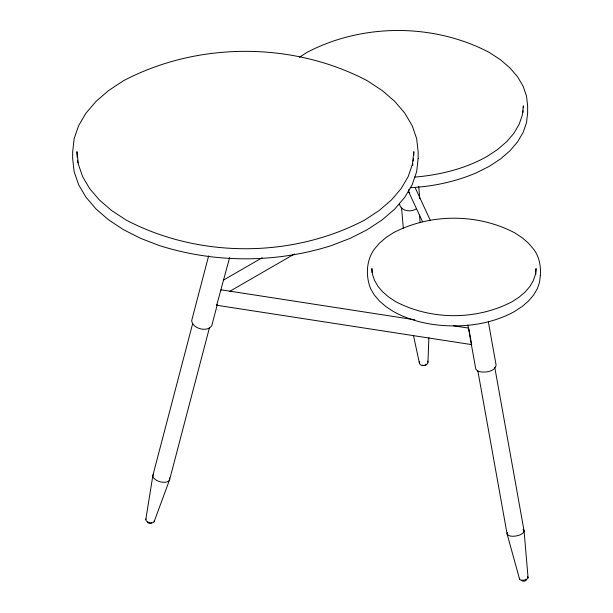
<?xml version="1.0" encoding="UTF-8"?>
<svg xmlns="http://www.w3.org/2000/svg" width="613" height="613" viewBox="0 0 613 613"><rect width="100%" height="100%" fill="white"/><g stroke="black" fill="none" stroke-linecap="round" stroke-linejoin="round"><path stroke-width="0.92" d="M427.958 362.275L428.87 337.74M412.672 165.61L412.878 163.794M413.185 161.073L413.499 158.361M522.981 112.631L523.195 110.746M535.808 274.295L536.046 268.54L535.341 274.724L533.31 280.639L529.854 286.509L525.188 291.934L519.311 296.991L512.322 301.604C476.669 320.346 431.276 320.346 395.623 301.604L388.634 296.991L382.765 291.934L378.091 286.509L374.643 280.639L372.604 274.724L371.899 268.54L371.938 272.532M145.817 519.38L152.898 475.328L192.681 323.564M208.635 255.905L191.685 320.561C192.29 328.683 207.386 332.644 211.761 325.718L217.24 304.814M209.416 327.855L169.632 479.627L154.185 521.525M229.645 257.475L216.696 305.251L471.681 344.621M220.956 290.439L221.163 289.826L414.878 319.794M468.983 329.204L471.612 344.69M217.201 304.669L216.696 305.251M299.519 57.262L306.799 52.48C362.582 23.164 433.59 23.164 489.373 52.48L500.629 59.882L510.024 67.997L517.625 76.878L523.157 86.28L526.513 96.049L527.647 105.995L527.624 112.876L526.513 122.638L523.157 132.416L517.502 141.971L510.024 150.729L500.507 158.943L489.373 166.269L476.569 172.743C455.597 181.678 432.985 186.582 410.235 187.67M223.27 280.218L262.18 257.751M229.806 291.305L294.501 253.958M416.097 208.956C410.679 212.565 400.159 211.048 399.438 203.47M414.495 177.134C439.667 175.012 464.815 168.927 486.975 156.499L497.687 149.434L506.698 141.664L513.863 133.32L519.134 124.355L522.276 115.252L523.349 105.811L523.326 107.804M409.836 192.957L409.676 192.942A1.234 0.828 -5.6 0 1 408.909 192.26L408.672 189.578M453.62 325.787L468.738 328.131M477.872 371.225C483.619 373.049 494.798 372.275 496.109 365.103L488.346 321.802M477.925 371.248L475.788 369.118L467.865 324.959M414.978 187.294L430.257 220.22M408.94 192.405L422.595 221.829M519.571 579.116L507.097 533.961L477.849 370.865M413.469 335.403L419.376 363.065M494.791 367.524L524.031 530.613M77.2 157.449L76.954 151.649L78.395 164.338L82.64 176.651L89.72 188.697L99.39 199.976L111.535 210.451L125.979 219.967C198.957 258.326 291.849 258.326 364.819 219.967L379.263 210.451L391.408 199.976L401.078 188.697L408.166 176.651L412.403 164.338L413.844 151.649L413.829 155.457M77.506 160.169L77.82 162.889M524.092 531.103L528.069 577.684M418.725 186.352L419.805 198.75M419.499 215.163L420.158 222.764M401.515 207.363L403.331 228.281M525.678 579.308A2.161 0.935 -10.2 0 1 524.674 581.032A2.161 0.935 -10.2 0 1 522.1 580.235M151.641 522.628A2.161 1.111 14.7 0 1 149.273 523.318A2.161 1.111 14.7 0 1 147.495 521.563M425.859 364.229A2.161 1.601 -5 0 1 425.644 364.628M425.307 364.973A2.161 1.601 -5 0 1 422.257 365.11M523.824 530.161A8.636 3.739 -10.2 0 1 515.449 536.091A8.636 3.739 -10.2 0 1 507.357 532.452M523.004 529.364A8.636 3.739 -10.2 0 1 523.479 529.739M527.525 576.81A4.322 1.87 -10.2 0 1 524.307 580.082A4.322 1.87 -10.2 0 1 519.701 578.358M427.621 361.065A4.322 3.195 -5 0 1 423.675 365.662A4.322 3.195 -5 0 1 419.652 361.409M169.395 477.811A8.636 4.444 14.7 0 1 160.767 481.933A8.636 4.444 14.7 0 1 153.457 474.286M154.177 520.927A4.322 2.222 14.7 0 1 149.48 522.613A4.322 2.222 14.7 0 1 146.101 518.851M540.344 275.421L539.532 282.302L537.325 288.7L533.616 295.037L528.383 301.129L522.138 306.531L514.606 311.473C489.58 325.242 459.796 328.261 431.836 324.3L431.782 324.285C418.388 322.101 405.216 318.139 393.347 311.473L385.807 306.531L379.424 301.014L374.328 295.037L370.704 288.869C365.578 276.248 366.153 260.594 374.244 249.299L379.432 243.2L385.692 237.798L393.224 232.84C430.349 213.332 477.596 213.332 514.721 232.84L522.253 237.798L528.513 243.2L533.701 249.299C539.379 256.786 540.957 266.264 540.344 275.421M418.143 158.529L416.648 171.732L412.181 184.705L404.833 197.202L394.741 209.025L382.206 219.852L367.225 229.722L350.284 238.304L331.449 245.56C275.919 263.23 214.879 263.23 159.349 245.56L140.523 238.304L123.573 229.722L108.593 219.852L96.057 209.025L85.966 197.202L78.709 184.865L74.15 171.732L72.656 158.529L72.656 151.832L74.15 138.63L78.617 125.665L85.966 113.175L96.065 101.375L108.593 90.548L123.581 80.686C198.022 41.561 292.776 41.561 367.218 80.686L382.206 90.548L394.741 101.375L404.833 113.175L412.181 125.665L416.648 138.63L418.143 151.832L418.143 158.529"/></g></svg>
